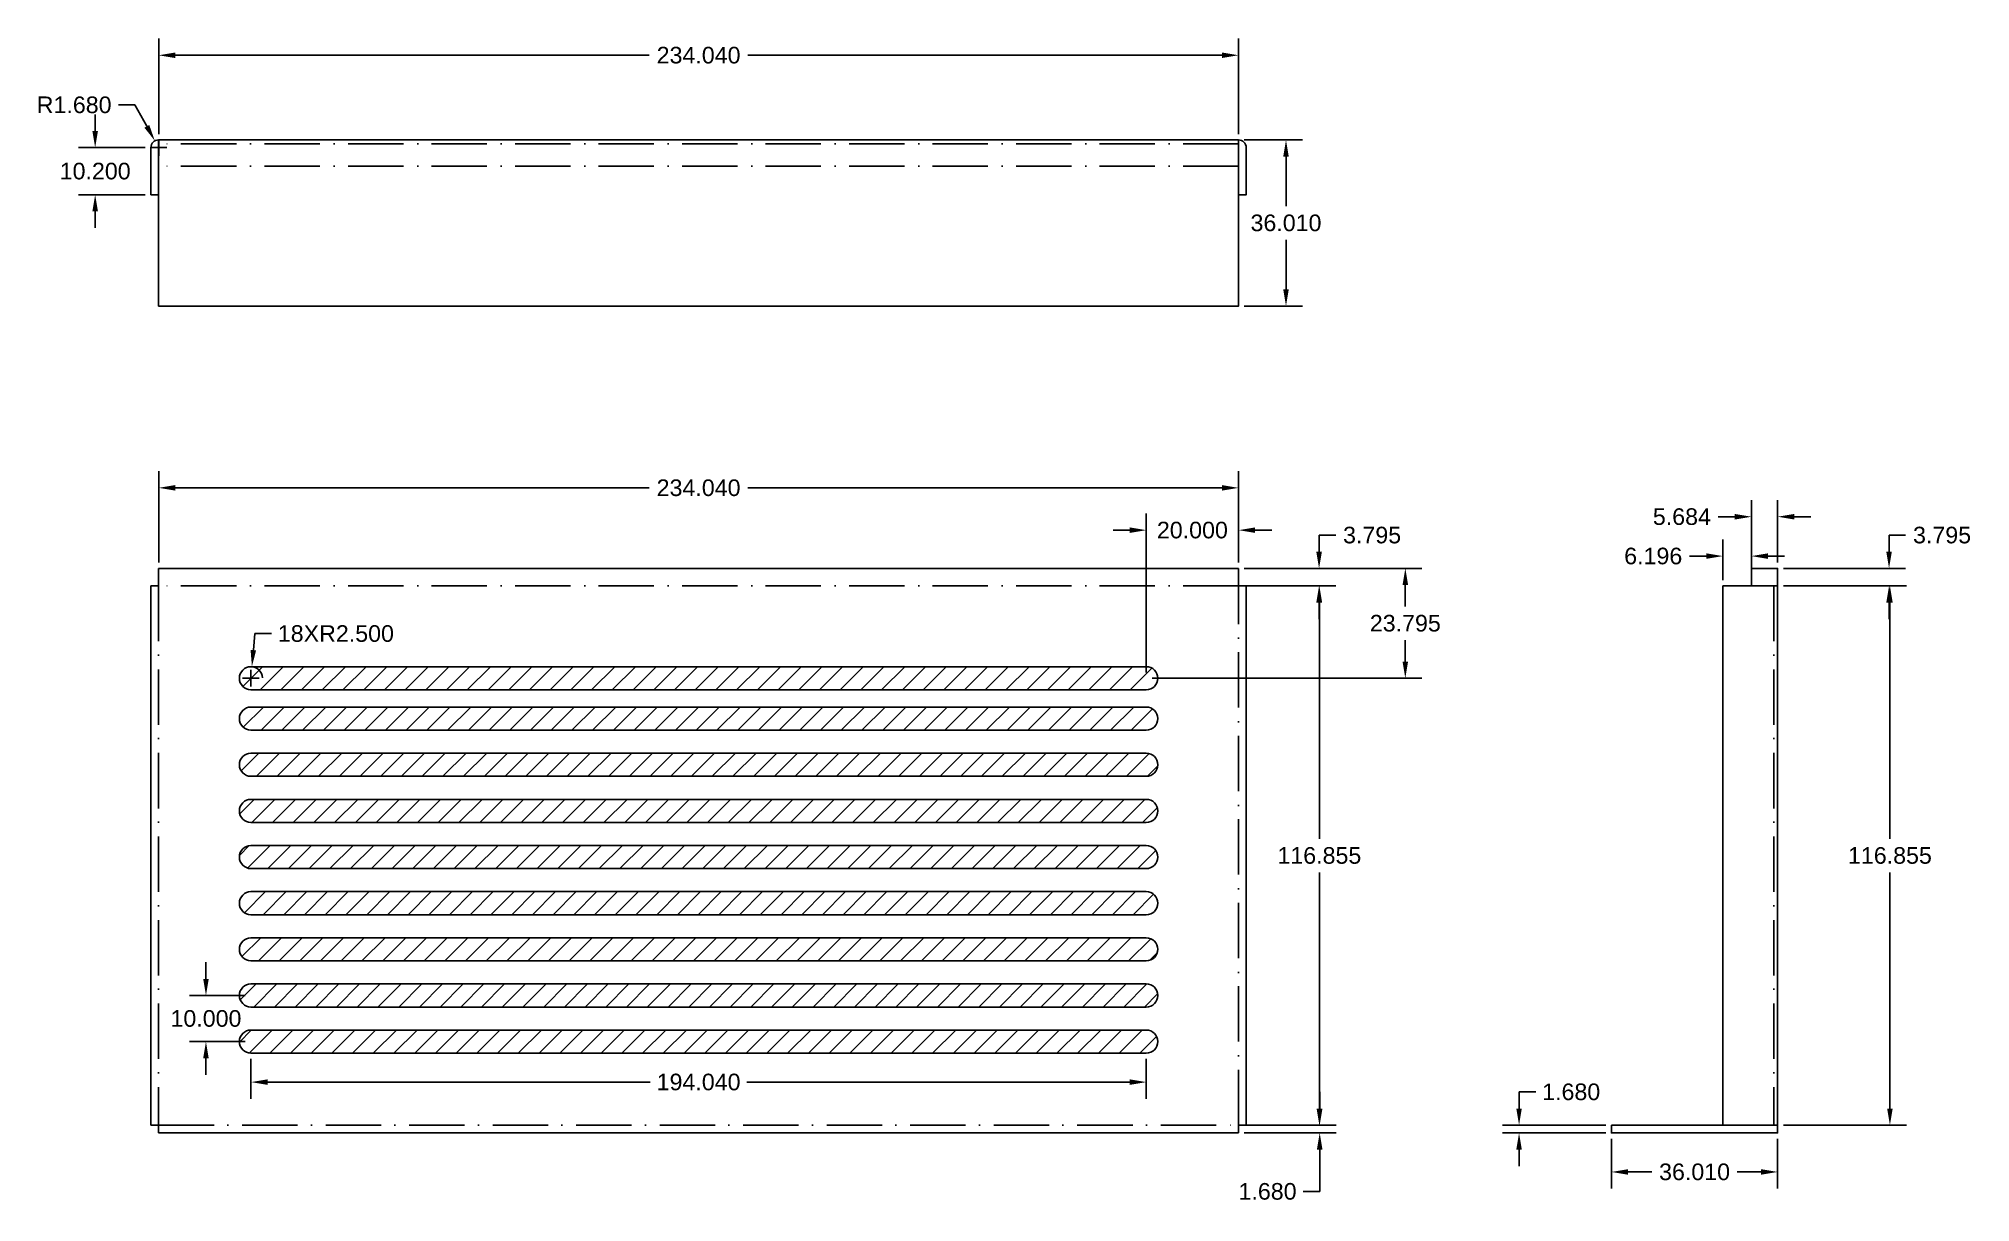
# Model space of a CAD drawing. Header units: millimetres. Extents: x 19 to 438, y 10 to 262.
import ezdxf

# ---------------------------------------------------------------- set-up
doc = ezdxf.new("R2010")
doc.units = ezdxf.units.MM
doc.linetypes.add('ACAD_ISO10W100', pattern=[18, 12, -3, 0, -3])
for name, color, linetype in [('Contur', 4, 'Continuous'), ('Cote', 3, 'Continuous'), ('Gauri', 6, 'Continuous'), ('Hasuri', 5, 'Continuous'), ('Linii Ascunse', 2, 'ACAD_ISO10W100')]:
    doc.layers.add(name, color=color, linetype=linetype)
doc.styles.get("Standard").update_dxf_attribs({"font": 'Arial.ttf'})
doc.dimstyles.get("Standard").update_dxf_attribs({"dimscale": 20, "dimtxt": 0.18, "dimasz": 0.18, "dimexe": 0.18, "dimexo": 0.0625, "dimgap": 0.09, "dimtad": 0, "dimtih": 1, "dimtoh": 1, "dimdec": 3, "dimzin": 0, "dimdsep": 46, "dimtxsty": 'Standard', "dimcen": 0.09, "dimadec": 0, "dimazin": 0, "dimtfac": 1, "dimtdec": 3, "dimtofl": 0, "dimtmove": 0, "dimatfit": 3, "dimfxl": 1, "dimtolj": 1, "dimtzin": 0, "dimarcsym": 0})

# ---------------------------------------------------------------- blocks, each defined once
blk = doc.blocks.new('*D1')
at = {"layer": 'Cote', "color": 0, "lineweight": -2, "transparency": 16777216}
for p, q in [((45.51, 148.93), (45.51, 168.73)), ((279.55, 148.93), (279.55, 168.73)), ((49.11, 165.13), (151.83, 165.13)), ((275.95, 165.13), (173.22, 165.13))]:
    blk.add_line(p, q, dxfattribs=at)
at = {"layer": 'Cote', "color": 0, "transparency": 16777216}
for points in [[(49.11, 165.73), (49.11, 164.53), (45.51, 165.13)], [(275.95, 165.73), (275.95, 164.53), (279.55, 165.13)]]:
    blk.add_solid(points, dxfattribs=at)
at = {"layer": 'Defpoints', "color": 0, "transparency": 16777216}
for p in [(45.51, 165.13), (45.51, 147.68), (279.55, 147.68)]:
    blk.add_point(p, dxfattribs=at)
at = {"layer": 'Cote', "color": 0, "transparency": 16777216, "insert": (162.53, 165.13), "char_height": 3.6, "attachment_point": 5}
blk.add_mtext('\\A1;234.040', dxfattribs=at)
blk = doc.blocks.new('*D2')
at = {"layer": 'Cote', "color": 0, "lineweight": -2, "transparency": 16777216}
for p, q in [((297.01, 151.28), (297.01, 154.88)), ((297.01, 154.88), (300.61, 154.88)), ((280.8, 147.68), (300.61, 147.68)), ((280.8, 143.88), (300.61, 143.88)), ((297.01, 140.28), (297.01, 136.68))]:
    blk.add_line(p, q, dxfattribs=at)
at = {"layer": 'Cote', "color": 0, "transparency": 16777216}
for points in [[(296.41, 151.28), (297.61, 151.28), (297.01, 147.68)], [(296.41, 140.28), (297.61, 140.28), (297.01, 143.88)]]:
    blk.add_solid(points, dxfattribs=at)
at = {"layer": 'Defpoints', "color": 0, "transparency": 16777216}
for p in [(279.55, 147.68), (297.01, 147.68), (279.55, 143.88)]:
    blk.add_point(p, dxfattribs=at)
at = {"layer": 'Cote', "color": 0, "transparency": 16777216, "insert": (308.5, 154.88), "char_height": 3.6, "attachment_point": 5}
blk.add_mtext('\\A1;3.795', dxfattribs=at)
blk = doc.blocks.new('*D3')
at = {"layer": 'Cote', "color": 0, "lineweight": -2, "transparency": 16777216}
for p, q in [((282.48, 143.88), (300.67, 143.88)), ((297.07, 140.28), (297.07, 89.09)), ((297.07, 30.63), (297.07, 81.81)), ((282.48, 27.03), (300.67, 27.03))]:
    blk.add_line(p, q, dxfattribs=at)
at = {"layer": 'Cote', "color": 0, "transparency": 16777216}
for points in [[(296.47, 140.28), (297.67, 140.28), (297.07, 143.88)], [(296.47, 30.63), (297.67, 30.63), (297.07, 27.03)]]:
    blk.add_solid(points, dxfattribs=at)
at = {"layer": 'Defpoints', "color": 0, "transparency": 16777216}
for p in [(281.23, 143.88), (297.07, 143.88), (281.23, 27.03)]:
    blk.add_point(p, dxfattribs=at)
at = {"layer": 'Cote', "color": 0, "transparency": 16777216, "insert": (297.07, 85.45), "char_height": 3.6, "attachment_point": 5}
blk.add_mtext('\\A1;116.855', dxfattribs=at)
blk = doc.blocks.new('*D5')
at = {"layer": 'Cote', "color": 0, "lineweight": -2, "transparency": 16777216}
for p, q in [((297.14, 30.63), (297.14, 34.23)), ((280.8, 27.03), (300.74, 27.03)), ((280.8, 25.35), (300.74, 25.35)), ((297.14, 21.75), (297.14, 12.66)), ((297.14, 12.66), (293.54, 12.66))]:
    blk.add_line(p, q, dxfattribs=at)
at = {"layer": 'Cote', "color": 0, "transparency": 16777216}
for points in [[(296.54, 30.63), (297.74, 30.63), (297.14, 27.03)], [(296.54, 21.75), (297.74, 21.75), (297.14, 25.35)]]:
    blk.add_solid(points, dxfattribs=at)
at = {"layer": 'Defpoints', "color": 0, "transparency": 16777216}
for p in [(279.55, 27.03), (279.55, 25.35), (297.14, 27.03)]:
    blk.add_point(p, dxfattribs=at)
at = {"layer": 'Cote', "color": 0, "transparency": 16777216, "insert": (285.84, 12.66), "char_height": 3.6, "attachment_point": 5}
blk.add_mtext('\\A1;1.680', dxfattribs=at)
blk = doc.blocks.new('*D6')
at = {"layer": 'Cote', "color": 0, "lineweight": -2, "transparency": 16777216}
for p, q in [((66.33, 133.54), (66.03, 129.96)), ((69.93, 133.54), (66.33, 133.54)), ((65.51, 122.08), (65.51, 125.68)), ((63.71, 123.88), (67.31, 123.88))]:
    blk.add_line(p, q, dxfattribs=at)
blk.add_arc((65.51, 123.88), 2.5, 2.6139, 90, dxfattribs=at)
at = {"layer": 'Cote', "color": 0, "transparency": 16777216}
blk.add_solid([(65.43, 130.01), (66.62, 129.91), (65.72, 126.37)], dxfattribs=at)
at = {"layer": 'Defpoints', "color": 0, "transparency": 16777216}
for p in [(65.72, 126.37), (65.51, 123.88)]:
    blk.add_point(p, dxfattribs=at)
at = {"layer": 'Cote', "color": 0, "transparency": 16777216, "insert": (83.92, 133.54), "char_height": 3.6, "attachment_point": 5}
blk.add_mtext('\\A1;18XR2.500', dxfattribs=at)
blk = doc.blocks.new('*D7')
at = {"layer": 'Cote', "color": 0, "lineweight": -2, "transparency": 16777216}
for p, q in [((65.51, 41.38), (65.51, 32.76)), ((259.55, 41.38), (259.55, 32.76)), ((69.11, 36.36), (152.03, 36.36)), ((255.95, 36.36), (173.02, 36.36))]:
    blk.add_line(p, q, dxfattribs=at)
at = {"layer": 'Cote', "color": 0, "transparency": 16777216}
for points in [[(69.11, 36.96), (69.11, 35.76), (65.51, 36.36)], [(255.95, 36.96), (255.95, 35.76), (259.55, 36.36)]]:
    blk.add_solid(points, dxfattribs=at)
at = {"layer": 'Defpoints', "color": 0, "transparency": 16777216}
for p in [(65.51, 42.63), (259.55, 42.63), (259.55, 36.36)]:
    blk.add_point(p, dxfattribs=at)
at = {"layer": 'Cote', "color": 0, "transparency": 16777216, "insert": (162.53, 36.36), "char_height": 3.6, "attachment_point": 5}
blk.add_mtext('\\A1;194.040', dxfattribs=at)
blk = doc.blocks.new('*D8')
at = {"layer": 'Cote', "color": 0, "lineweight": -2, "transparency": 16777216}
for p, q in [((55.76, 58.73), (55.76, 62.33)), ((64.26, 55.13), (52.16, 55.13)), ((64.26, 45.13), (52.16, 45.13)), ((55.76, 41.53), (55.76, 37.93))]:
    blk.add_line(p, q, dxfattribs=at)
at = {"layer": 'Cote', "color": 0, "transparency": 16777216}
for points in [[(55.16, 58.73), (56.36, 58.73), (55.76, 55.13)], [(55.16, 41.53), (56.36, 41.53), (55.76, 45.13)]]:
    blk.add_solid(points, dxfattribs=at)
at = {"layer": 'Defpoints', "color": 0, "transparency": 16777216}
for p in [(65.51, 55.13), (55.76, 45.13), (65.51, 45.13)]:
    blk.add_point(p, dxfattribs=at)
at = {"layer": 'Cote', "color": 0, "transparency": 16777216, "insert": (55.76, 50.13), "char_height": 3.6, "attachment_point": 5}
blk.add_mtext('\\A1;10.000', dxfattribs=at)
blk = doc.blocks.new('*D9')
at = {"layer": 'Cote', "color": 0, "lineweight": -2, "transparency": 16777216}
for p, q in [((259.55, 125.13), (259.55, 159.56)), ((279.55, 148.93), (279.55, 159.56)), ((255.95, 155.96), (252.35, 155.96)), ((283.15, 155.96), (286.75, 155.96))]:
    blk.add_line(p, q, dxfattribs=at)
at = {"layer": 'Cote', "color": 0, "transparency": 16777216}
for points in [[(255.95, 156.56), (255.95, 155.36), (259.55, 155.96)], [(283.15, 156.56), (283.15, 155.36), (279.55, 155.96)]]:
    blk.add_solid(points, dxfattribs=at)
at = {"layer": 'Defpoints', "color": 0, "transparency": 16777216}
for p in [(279.55, 155.96), (279.55, 147.68), (259.55, 123.88)]:
    blk.add_point(p, dxfattribs=at)
at = {"layer": 'Cote', "color": 0, "transparency": 16777216, "insert": (269.55, 155.96), "char_height": 3.6, "attachment_point": 5}
blk.add_mtext('\\A1;20.000', dxfattribs=at)
blk = doc.blocks.new('*D10')
at = {"layer": 'Cote', "color": 0, "lineweight": -2, "transparency": 16777216}
for p, q in [((280.8, 147.68), (319.3, 147.68)), ((315.7, 144.08), (315.7, 139.42)), ((315.7, 127.48), (315.7, 132.14)), ((260.8, 123.88), (319.3, 123.88))]:
    blk.add_line(p, q, dxfattribs=at)
at = {"layer": 'Cote', "color": 0, "transparency": 16777216}
for points in [[(315.1, 144.08), (316.3, 144.08), (315.7, 147.68)], [(315.1, 127.48), (316.3, 127.48), (315.7, 123.88)]]:
    blk.add_solid(points, dxfattribs=at)
at = {"layer": 'Defpoints', "color": 0, "transparency": 16777216}
for p in [(279.55, 147.68), (315.7, 147.68), (259.55, 123.88)]:
    blk.add_point(p, dxfattribs=at)
at = {"layer": 'Cote', "color": 0, "transparency": 16777216, "insert": (315.7, 135.78), "char_height": 3.6, "attachment_point": 5}
blk.add_mtext('\\A1;23.795', dxfattribs=at)
blk = doc.blocks.new('*D11')
at = {"layer": 'Cote', "color": 0, "lineweight": -2, "transparency": 16777216}
for p, q in [((280.8, 240.53), (293.44, 240.53)), ((289.84, 236.93), (289.84, 226.17)), ((289.84, 208.12), (289.84, 218.89)), ((280.8, 204.52), (293.44, 204.52))]:
    blk.add_line(p, q, dxfattribs=at)
at = {"layer": 'Cote', "color": 0, "transparency": 16777216}
for points in [[(289.24, 236.93), (290.44, 236.93), (289.84, 240.53)], [(289.24, 208.12), (290.44, 208.12), (289.84, 204.52)]]:
    blk.add_solid(points, dxfattribs=at)
at = {"layer": 'Defpoints', "color": 0, "transparency": 16777216}
for p in [(279.55, 240.53), (279.55, 204.52), (289.84, 204.52)]:
    blk.add_point(p, dxfattribs=at)
at = {"layer": 'Cote', "color": 0, "transparency": 16777216, "insert": (289.84, 222.53), "char_height": 3.6, "attachment_point": 5}
blk.add_mtext('\\A1;36.010', dxfattribs=at)
blk = doc.blocks.new('*D12')
at = {"layer": 'Cote', "color": 0, "lineweight": -2, "transparency": 16777216}
for p, q in [((45.51, 241.78), (45.51, 262.47)), ((279.55, 241.78), (279.55, 262.47)), ((49.11, 258.87), (151.83, 258.87)), ((275.95, 258.87), (173.22, 258.87))]:
    blk.add_line(p, q, dxfattribs=at)
at = {"layer": 'Cote', "color": 0, "transparency": 16777216}
for points in [[(49.11, 259.47), (49.11, 258.27), (45.51, 258.87)], [(275.95, 259.47), (275.95, 258.27), (279.55, 258.87)]]:
    blk.add_solid(points, dxfattribs=at)
at = {"layer": 'Defpoints', "color": 0, "transparency": 16777216}
for p in [(279.55, 258.87), (45.51, 240.53), (279.55, 240.53)]:
    blk.add_point(p, dxfattribs=at)
at = {"layer": 'Cote', "color": 0, "transparency": 16777216, "insert": (162.53, 258.87), "char_height": 3.6, "attachment_point": 5}
blk.add_mtext('\\A1;234.040', dxfattribs=at)
blk = doc.blocks.new('*D13')
at = {"layer": 'Cote', "color": 0, "lineweight": -2, "transparency": 16777216}
for p, q in [((36.78, 248.11), (40.38, 248.11)), ((40.38, 248.11), (42.95, 243.47)), ((43.71, 238.85), (47.31, 238.85)), ((45.51, 237.05), (45.51, 240.65))]:
    blk.add_line(p, q, dxfattribs=at)
at = {"layer": 'Cote', "color": 0, "transparency": 16777216}
blk.add_solid([(43.47, 243.76), (42.42, 243.18), (44.69, 240.32)], dxfattribs=at)
at = {"layer": 'Defpoints', "color": 0, "transparency": 16777216}
for p in [(44.69, 240.32), (45.51, 238.85)]:
    blk.add_point(p, dxfattribs=at)
at = {"layer": 'Cote', "color": 0, "transparency": 16777216, "insert": (27.19, 248.11), "char_height": 3.6, "attachment_point": 5}
blk.add_mtext('\\A1;R1.680', dxfattribs=at)
blk = doc.blocks.new('*D14')
at = {"layer": 'Cote', "color": 0, "lineweight": -2, "transparency": 16777216}
for p, q in [((31.75, 242.45), (31.75, 246.05)), ((42.58, 238.85), (28.15, 238.85)), ((42.58, 228.65), (28.15, 228.65)), ((31.75, 225.05), (31.75, 221.45))]:
    blk.add_line(p, q, dxfattribs=at)
at = {"layer": 'Cote', "color": 0, "transparency": 16777216}
for points in [[(31.15, 242.45), (32.35, 242.45), (31.75, 238.85)], [(31.15, 225.05), (32.35, 225.05), (31.75, 228.65)]]:
    blk.add_solid(points, dxfattribs=at)
at = {"layer": 'Defpoints', "color": 0, "transparency": 16777216}
for p in [(43.83, 238.85), (31.75, 228.65), (43.83, 228.65)]:
    blk.add_point(p, dxfattribs=at)
at = {"layer": 'Cote', "color": 0, "transparency": 16777216, "insert": (31.75, 233.75), "char_height": 3.6, "attachment_point": 5}
blk.add_mtext('\\A1;10.200', dxfattribs=at)
blk = doc.blocks.new('*D15')
at = {"layer": 'Cote', "color": 0, "lineweight": -2, "transparency": 16777216}
for p, q in [((360.38, 24.1), (360.38, 13.29)), ((396.39, 24.1), (396.39, 13.29)), ((363.98, 16.89), (369.12, 16.89)), ((392.79, 16.89), (387.65, 16.89))]:
    blk.add_line(p, q, dxfattribs=at)
at = {"layer": 'Cote', "color": 0, "transparency": 16777216}
for points in [[(363.98, 17.49), (363.98, 16.29), (360.38, 16.89)], [(392.79, 17.49), (392.79, 16.29), (396.39, 16.89)]]:
    blk.add_solid(points, dxfattribs=at)
at = {"layer": 'Defpoints', "color": 0, "transparency": 16777216}
for p in [(360.38, 25.35), (396.39, 25.35), (360.38, 16.89)]:
    blk.add_point(p, dxfattribs=at)
at = {"layer": 'Cote', "color": 0, "transparency": 16777216, "insert": (378.39, 16.89), "char_height": 3.6, "attachment_point": 5}
blk.add_mtext('\\A1;36.010', dxfattribs=at)
blk = doc.blocks.new('*D16')
at = {"layer": 'Cote', "color": 0, "lineweight": -2, "transparency": 16777216}
for p, q in [((340.35, 30.63), (340.35, 34.23)), ((340.35, 34.23), (343.95, 34.23)), ((359.13, 27.03), (336.75, 27.03)), ((359.13, 25.35), (336.75, 25.35)), ((340.35, 21.75), (340.35, 18.15))]:
    blk.add_line(p, q, dxfattribs=at)
at = {"layer": 'Cote', "color": 0, "transparency": 16777216}
for points in [[(339.75, 30.63), (340.95, 30.63), (340.35, 27.03)], [(339.75, 21.75), (340.95, 21.75), (340.35, 25.35)]]:
    blk.add_solid(points, dxfattribs=at)
at = {"layer": 'Defpoints', "color": 0, "transparency": 16777216}
for p in [(340.35, 27.03), (360.38, 27.03), (360.38, 25.35)]:
    blk.add_point(p, dxfattribs=at)
at = {"layer": 'Cote', "color": 0, "transparency": 16777216, "insert": (351.65, 34.23), "char_height": 3.6, "attachment_point": 5}
blk.add_mtext('\\A1;1.680', dxfattribs=at)
blk = doc.blocks.new('*D17')
at = {"layer": 'Cote', "color": 0, "lineweight": -2, "transparency": 16777216}
for p, q in [((397.64, 143.88), (424.33, 143.88)), ((420.73, 140.28), (420.73, 89.09)), ((420.73, 30.63), (420.73, 81.81)), ((397.64, 27.03), (424.33, 27.03))]:
    blk.add_line(p, q, dxfattribs=at)
at = {"layer": 'Cote', "color": 0, "transparency": 16777216}
for points in [[(420.13, 140.28), (421.33, 140.28), (420.73, 143.88)], [(420.13, 30.63), (421.33, 30.63), (420.73, 27.03)]]:
    blk.add_solid(points, dxfattribs=at)
at = {"layer": 'Defpoints', "color": 0, "transparency": 16777216}
for p in [(396.39, 143.88), (396.39, 27.03), (420.73, 27.03)]:
    blk.add_point(p, dxfattribs=at)
at = {"layer": 'Cote', "color": 0, "transparency": 16777216, "insert": (420.73, 85.45), "char_height": 3.6, "attachment_point": 5}
blk.add_mtext('\\A1;116.855', dxfattribs=at)
blk = doc.blocks.new('*D18')
at = {"layer": 'Cote', "color": 0, "lineweight": -2, "transparency": 16777216}
for p, q in [((420.54, 151.28), (420.54, 154.88)), ((420.54, 154.88), (424.14, 154.88)), ((397.64, 147.68), (424.14, 147.68)), ((397.64, 143.88), (424.14, 143.88)), ((420.54, 140.28), (420.54, 136.68))]:
    blk.add_line(p, q, dxfattribs=at)
at = {"layer": 'Cote', "color": 0, "transparency": 16777216}
for points in [[(419.94, 151.28), (421.14, 151.28), (420.54, 147.68)], [(419.94, 140.28), (421.14, 140.28), (420.54, 143.88)]]:
    blk.add_solid(points, dxfattribs=at)
at = {"layer": 'Defpoints', "color": 0, "transparency": 16777216}
for p in [(396.39, 147.68), (396.39, 143.88), (420.54, 143.88)]:
    blk.add_point(p, dxfattribs=at)
at = {"layer": 'Cote', "color": 0, "transparency": 16777216, "insert": (432.03, 154.88), "char_height": 3.6, "attachment_point": 5}
blk.add_mtext('\\A1;3.795', dxfattribs=at)
blk = doc.blocks.new('*D19')
at = {"layer": 'Cote', "color": 0, "lineweight": -2, "transparency": 16777216}
for p, q in [((390.71, 148.93), (390.71, 162.47)), ((396.39, 148.93), (396.39, 162.47)), ((387.11, 158.87), (383.51, 158.87)), ((399.99, 158.87), (403.59, 158.87))]:
    blk.add_line(p, q, dxfattribs=at)
at = {"layer": 'Cote', "color": 0, "transparency": 16777216}
for points in [[(387.11, 159.47), (387.11, 158.27), (390.71, 158.87)], [(399.99, 159.47), (399.99, 158.27), (396.39, 158.87)]]:
    blk.add_solid(points, dxfattribs=at)
at = {"layer": 'Defpoints', "color": 0, "transparency": 16777216}
for p in [(390.71, 158.87), (390.71, 147.68), (396.39, 147.68)]:
    blk.add_point(p, dxfattribs=at)
at = {"layer": 'Cote', "color": 0, "transparency": 16777216, "insert": (375.64, 158.87), "char_height": 3.6, "attachment_point": 5}
blk.add_mtext('\\A1;5.684', dxfattribs=at)
blk = doc.blocks.new('*D20')
at = {"layer": 'Cote', "color": 0, "lineweight": -2, "transparency": 16777216}
for p, q in [((384.51, 145.13), (384.51, 153.94)), ((390.71, 145.13), (390.71, 153.94)), ((380.91, 150.34), (377.31, 150.34)), ((394.31, 150.34), (397.91, 150.34))]:
    blk.add_line(p, q, dxfattribs=at)
at = {"layer": 'Cote', "color": 0, "transparency": 16777216}
for points in [[(380.91, 150.94), (380.91, 149.74), (384.51, 150.34)], [(394.31, 150.94), (394.31, 149.74), (390.71, 150.34)]]:
    blk.add_solid(points, dxfattribs=at)
at = {"layer": 'Defpoints', "color": 0, "transparency": 16777216}
for p in [(384.51, 150.34), (384.51, 143.88), (390.71, 143.88)]:
    blk.add_point(p, dxfattribs=at)
at = {"layer": 'Cote', "color": 0, "transparency": 16777216, "insert": (369.43, 150.34), "char_height": 3.6, "attachment_point": 5}
blk.add_mtext('\\A1;6.196', dxfattribs=at)

msp = doc.modelspace()

# ---------------------------------------------------------------- hatches: boundary and pattern name
at = {"layer": 'Hasuri'}
h = msp.add_hatch(dxfattribs=at)
h.set_pattern_fill('ANSI31', color=256)
h.paths.add_polyline_path([(259.5467, 126.3801), (65.5067, 126.3801, 1), (65.5067, 121.3801), (259.5467, 121.3801, 1)])
h.paths.add_polyline_path([(259.5467, 117.6301), (65.5067, 117.6301, 1), (65.5067, 112.6301), (259.5467, 112.6301, 1)])
h.paths.add_polyline_path([(259.5467, 107.6301), (65.5067, 107.6301, 1), (65.5067, 102.6301), (259.5467, 102.6301, 1)])
h.paths.add_polyline_path([(259.5467, 97.6301), (65.5067, 97.6301, 1), (65.5067, 92.6301), (259.5467, 92.6301, 1)])
h.paths.add_polyline_path([(259.5467, 87.6301), (65.5067, 87.6301, 1), (65.5067, 82.6301), (259.5467, 82.6301, 1)])
h.paths.add_polyline_path([(259.5467, 77.6301), (65.5067, 77.6301, 1), (65.5067, 72.6301), (259.5467, 72.6301, 1)])
h.paths.add_polyline_path([(259.5467, 67.6301), (65.5067, 67.6301, 1), (65.5067, 62.6301), (259.5467, 62.6301, 1)])
h.paths.add_polyline_path([(259.5467, 57.6301), (65.5067, 57.6301, 1), (65.5067, 52.6301), (259.5467, 52.6301, 1)])
h.paths.add_polyline_path([(259.5467, 47.6301), (65.5067, 47.6301, 1), (65.5067, 42.6301), (259.5467, 42.6301, 1)])

# ---------------------------------------------------------------- linework, layer by layer
at = {"layer": 'Contur'}
for points in [[(45.5067, 240.5347), (45.5067, 240.5347, 0.41421356), (43.8267, 238.8547), (43.8267, 238.8547), (43.8267, 228.6547), (45.5067, 228.6547)], [(279.5467, 240.5347), (279.5467, 240.5347, -0.41421356), (281.2267, 238.8547), (281.2267, 238.8547), (281.2267, 228.6547), (279.5467, 228.6547)]]:
    msp.add_lwpolyline(points, format="xyb", dxfattribs=at)
for points in [[(45.5067, 204.5247), (45.5067, 240.5347)], [(45.5067, 240.5347), (279.5467, 240.5347), (279.5467, 204.5247), (45.5067, 204.5247)], [(45.5067, 147.6751), (45.5067, 143.8801)], [(279.5467, 147.6751), (45.5067, 147.6751)], [(279.5467, 143.8801), (279.5467, 147.6751)], [(396.3921, 143.8801), (396.3921, 147.6751), (390.7081, 147.6751), (390.7081, 143.8801)], [(43.8267, 143.8801), (43.8267, 27.0251)], [(45.5067, 143.8801), (43.8267, 143.8801)], [(281.2267, 143.8801), (279.5467, 143.8801)], [(281.2267, 27.0251), (281.2267, 143.8801)], [(384.5121, 143.8801), (396.3921, 143.8801), (396.3921, 27.0251), (384.5121, 27.0251), (384.5121, 143.8801)], [(43.8267, 27.0251), (45.5067, 27.0251)], [(45.5067, 27.0251), (45.5067, 25.3451)], [(45.5067, 25.3451), (279.5467, 25.3451)], [(279.5467, 25.3451), (279.5467, 27.0251)], [(279.5467, 27.0251), (281.2267, 27.0251)], [(384.5121, 27.0251), (360.3821, 27.0251)], [(396.3921, 27.0251), (396.3921, 25.3451), (360.3821, 25.3451), (360.3821, 27.0251)]]:
    msp.add_lwpolyline(points, dxfattribs=at)
at = {"layer": 'Gauri'}
for points in [[(65.5067, 121.3801), (259.5467, 121.3801, 1), (259.5467, 126.3801), (65.5067, 126.3801, 1)], [(65.5067, 112.6301), (259.5467, 112.6301, 1), (259.5467, 117.6301), (65.5067, 117.6301, 1)], [(65.5067, 102.6301), (259.5467, 102.6301, 1), (259.5467, 107.6301), (65.5067, 107.6301, 1)], [(65.5067, 92.6301), (259.5467, 92.6301, 1), (259.5467, 97.6301), (65.5067, 97.6301, 1)], [(65.5067, 82.6301), (259.5467, 82.6301, 1), (259.5467, 87.6301), (65.5067, 87.6301, 1)], [(65.5067, 72.6301), (259.5467, 72.6301, 1), (259.5467, 77.6301), (65.5067, 77.6301, 1)], [(65.5067, 62.6301), (259.5467, 62.6301, 1), (259.5467, 67.6301), (65.5067, 67.6301, 1)], [(65.5067, 52.6301), (259.5467, 52.6301, 1), (259.5467, 57.6301), (65.5067, 57.6301, 1)], [(65.5067, 42.6301), (259.5467, 42.6301, 1), (259.5467, 47.6301), (65.5067, 47.6301, 1)]]:
    msp.add_lwpolyline(points, format="xyb", close=True, dxfattribs=at)
at = {"layer": 'Linii Ascunse'}
for p, q in [((279.5467, 239.6947), (45.5067, 239.6947)), ((395.5521, 143.8801), (395.5521, 27.0251))]:
    msp.add_line(p, q, dxfattribs=at)
for points in [[(279.5467, 234.8507), (45.5067, 234.8507)], [(45.5067, 143.8801), (45.5067, 27.0251)], [(279.5467, 143.8801), (45.5067, 143.8801)], [(279.5467, 27.0251), (279.5467, 143.8801)], [(45.5067, 27.0251), (279.5467, 27.0251)]]:
    msp.add_lwpolyline(points, dxfattribs=at)

# ---------------------------------------------------------------- dimensions: what is measured, and where the dimension line sits
at = {"layer": 'Cote'}
for base, p1, p2, picture, middle in [((279.5467, 258.8714), (45.5067, 240.5347), (279.5467, 240.5347), '*D12', (162.5267, 258.8714)), ((45.5067, 165.1255), (279.5467, 147.6751), (45.5067, 147.6751), '*D1', (162.5267, 165.1255)), ((279.5467, 155.964), (259.5467, 123.8801), (279.5467, 147.6751), '*D9', (269.5467, 155.964)), ((390.7081, 158.868), (396.3921, 147.6751), (390.7081, 147.6751), '*D19', (375.6414, 158.868)), ((384.5121, 150.3419), (390.7081, 143.8801), (384.5121, 143.8801), '*D20', (369.4295, 150.3419)), ((259.5467, 36.3629), (65.5067, 42.6301), (259.5467, 42.6301), '*D7', (162.5267, 36.3629)), ((360.3821, 16.8936), (396.3921, 25.3451), (360.3821, 25.3451), '*D15', (378.3871, 16.8936))]:
    dim = msp.add_linear_dim(base=base, p1=p1, p2=p2, dimstyle='Standard', dxfattribs=at)
    dim.commit()
    dim.dimension.update_dxf_attribs({"geometry": picture, "text_midpoint": middle})
dim = msp.add_radius_dim(center=(45.5067, 238.8547), mpoint=(44.6927, 240.3243), dimstyle='Standard', dxfattribs=at)
dim.commit()
dim.dimension.update_dxf_attribs({"geometry": '*D13', "text_midpoint": (27.1899, 248.1099), "dimtype": 164})
for base, p1, p2, picture, middle in [((31.7454, 228.6547), (43.8267, 238.8547), (43.8267, 228.6547), '*D14', (31.7454, 233.7547)), ((289.8434, 204.5247), (279.5467, 240.5347), (279.5467, 204.5247), '*D11', (289.8434, 222.5297)), ((297.0095, 147.6751), (279.5467, 143.8801), (279.5467, 147.6751), '*D2', (308.4959, 154.8751)), ((315.7012, 147.6751), (259.5467, 123.8801), (279.5467, 147.6751), '*D10', (315.7012, 135.7776)), ((420.7271, 27.0251), (396.3921, 143.8801), (396.3921, 27.0251), '*D17', (420.7271, 85.4526)), ((55.7594, 45.1301), (65.5067, 55.1301), (65.5067, 45.1301), '*D8', (55.7594, 50.1301)), ((340.3487, 27.0251), (360.3821, 25.3451), (360.3821, 27.0251), '*D16', (351.6472, 34.2251))]:
    dim = msp.add_linear_dim(base=base, p1=p1, p2=p2, angle=90, dimstyle='Standard', dxfattribs=at)
    dim.commit()
    dim.dimension.update_dxf_attribs({"geometry": picture, "text_midpoint": middle})
for base, p1, p2, picture, middle in [((420.5423, 143.8801), (396.3921, 147.6751), (396.3921, 143.8801), '*D18', (432.0287, 154.8751)), ((297.0692, 143.8801), (281.2267, 27.0251), (281.2267, 143.8801), '*D3', (297.0692, 85.4526)), ((297.1357, 27.0251), (279.5467, 25.3451), (279.5467, 27.0251), '*D5', (285.8372, 12.6628))]:
    dim = msp.add_linear_dim(base=base, p1=p1, p2=p2, angle=90, dimstyle='Standard', dxfattribs=at)
    dim.commit()
    dim.dimension.update_dxf_attribs({"geometry": picture, "text_midpoint": middle, "dimtype": 160})
dim = msp.add_radius_dim(center=(65.5067, 123.8801), mpoint=(65.7194, 126.371), text='18X<>', dimstyle='Standard', dxfattribs=at)
dim.commit()
dim.dimension.update_dxf_attribs({"geometry": '*D6', "text_midpoint": (83.9206, 133.5449)})

doc.saveas('drawing.dxf')
